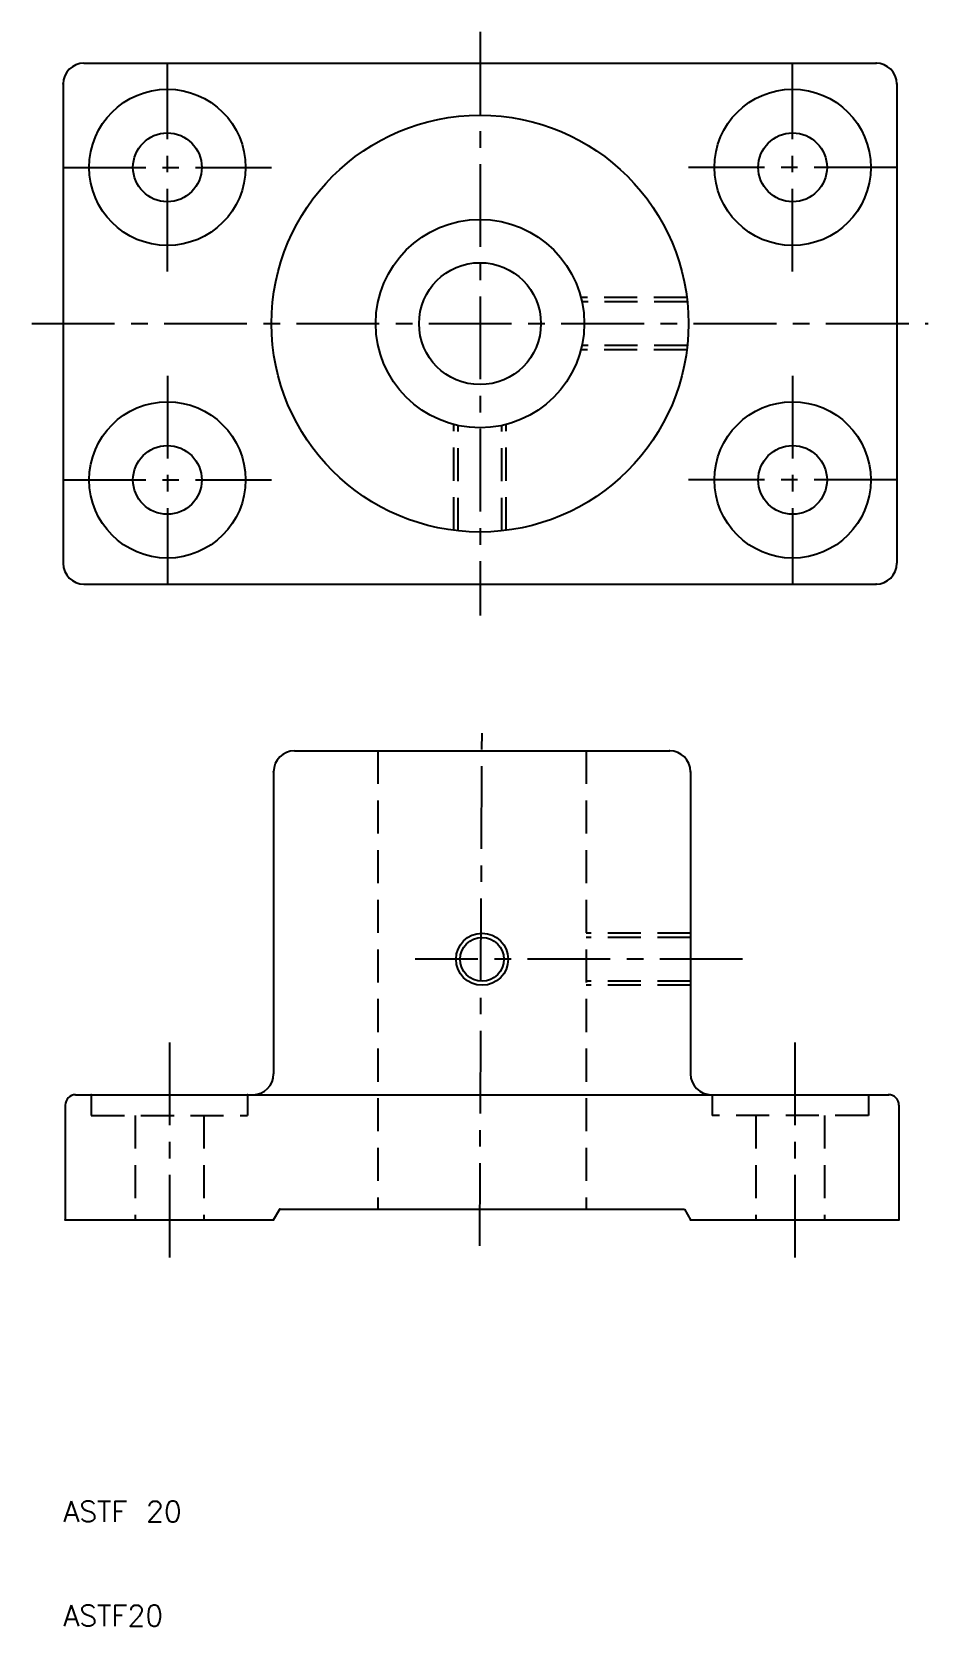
# Model space of a CAD drawing. Extents: x 7 to 93, y 10 to 163.
import ezdxf

# ---------------------------------------------------------------- set-up
doc = ezdxf.new("R2010")
doc.units = 0
doc.header["$LTSCALE"] = 0.25
doc.linetypes.add('CENTER', pattern=[50.8, 31.75, -6.35, 6.35, -6.35])
doc.linetypes.add('DASHED', pattern=[19.05, 12.7, -6.35])
doc.layers.get('0').update_dxf_attribs({"linetype": 'CONTINUOUS'})
doc.layers.add('CENTER', color=1, linetype='CENTER')
doc.styles.get("Standard").update_dxf_attribs({"font": 'txt.shx', "bigfont": 'extfont.shx'})

msp = doc.modelspace()

# ---------------------------------------------------------------- linework, layer by layer
for p, q in [((12, 160), (88, 160)), ((10, 158), (10, 112)), ((90, 158), (90, 112)), ((12, 110), (88, 110)), ((32.2, 94), (68.2, 94)), ((30.2, 92), (30.2, 63)), ((70.2, 92), (70.2, 63)), ((10.2, 60), (10.2, 49)), ((11.2, 61), (28.2, 61)), ((28.2, 61), (72.2, 61)), ((72.2, 61), (89.2, 61)), ((90.2, 60), (90.2, 49)), ((10.2, 49), (30.2, 49)), ((30.2, 49), (30.78, 50)), ((30.78, 50), (69.63, 50)), ((69.63, 50), (70.2, 49)), ((70.2, 49), (90.2, 49))]:
    msp.add_line(p, q)
at = {"color": 3, "linetype": 'DASHED'}
for p, q in [((69.84, 137.5), (59.68, 137.5)), ((69.89, 137.1), (59.78, 137.1)), ((69.84, 132.5), (59.68, 132.5)), ((69.89, 132.9), (59.78, 132.9)), ((47.5, 115.16), (47.5, 125.32)), ((47.9, 115.11), (47.9, 125.22)), ((52.1, 115.11), (52.1, 125.22)), ((52.5, 115.16), (52.5, 125.32)), ((40.2, 94), (40.2, 50)), ((40.2, 94), (60.2, 94)), ((60.2, 94), (60.2, 50)), ((70.2, 76.5), (60.2, 76.5)), ((70.2, 76.1), (60.2, 76.1)), ((70.2, 71.9), (60.2, 71.9)), ((70.2, 71.5), (60.2, 71.5)), ((12.7, 61), (12.7, 59)), ((27.7, 61), (27.7, 59)), ((72.27, 61), (72.27, 59)), ((87.27, 61), (87.27, 59)), ((12.7, 59), (27.7, 59)), ((16.9, 59), (16.9, 49)), ((23.5, 59), (23.5, 49)), ((87.27, 59), (72.27, 59)), ((76.47, 59), (76.47, 49)), ((83.07, 59), (83.07, 49))]:
    msp.add_line(p, q, dxfattribs=at)
for centre, radius in [((20, 150), 7.5), ((80, 150), 7.5), ((50, 135), 20), ((20, 150), 3.3), ((80, 150), 3.3), ((50, 135), 10), ((50, 135), 5.85), ((20, 120), 7.5), ((80, 120), 7.5), ((20, 120), 3.3), ((80, 120), 3.3), ((50.2, 74), 2.1)]:
    msp.add_circle(centre, radius)
at = {"color": 3}
msp.add_circle((50.2, 74), 2.5, dxfattribs=at)
for centre, radius, start, end in [((12, 158), 2, 90, 180), ((88, 158), 2, 0, 90), ((12, 112), 2, 180, 270), ((88, 112), 2, 270, 0), ((32.2, 92), 2, 90, 180), ((68.2, 92), 2, 0, 90), ((28.2, 63), 2, 270, 0), ((72.2, 63), 2, 180, 270), ((11.2, 60), 1, 90, 180), ((89.2, 60), 1, 0, 90)]:
    msp.add_arc(centre, radius, start, end)
for p in [(88, 160), (10, 158), (90, 158), (90, 150), (90, 120), (20, 110), (80, 110), (88, 110), (89.2, 61), (30.2, 49), (30.78, 50), (70.2, 49)]:
    msp.add_point(p)
at = {"color": 3, "linetype": 'DASHED'}
for p in [(68.2, 94), (30.2, 92), (70.2, 92), (12.7, 61), (12.7, 61), (27.7, 61), (10.2, 49), (10.2, 49), (16.9, 49), (23.5, 49), (90.2, 49), (90.2, 49), (90.2, 49)]:
    msp.add_point(p, dxfattribs=at)
at = {"layer": 'CENTER', "color": 1, "linetype": 'CENTER'}
for p, q in [((50, 163), (50, 107)), ((20, 140), (20, 160)), ((80, 140), (80, 160)), ((10, 150), (30, 150)), ((90, 150), (70, 150)), ((7, 135), (93, 135)), ((20, 130), (20, 110)), ((80, 130), (80, 110)), ((10, 120), (30, 120)), ((90, 120), (70, 120)), ((49.98, 46.49), (50.2, 96.37)), ((75.2, 74), (43.77, 74)), ((20.2, 66), (20.2, 44)), ((80.2, 66), (80.2, 44))]:
    msp.add_line(p, q, dxfattribs=at)

# ---------------------------------------------------------------- texts
for s, p in [('ASTF 20', (10, 20)), ('ASTF20', (10, 10))]:
    msp.add_text(s, height=2).set_placement(p)

doc.saveas('drawing.dxf')
